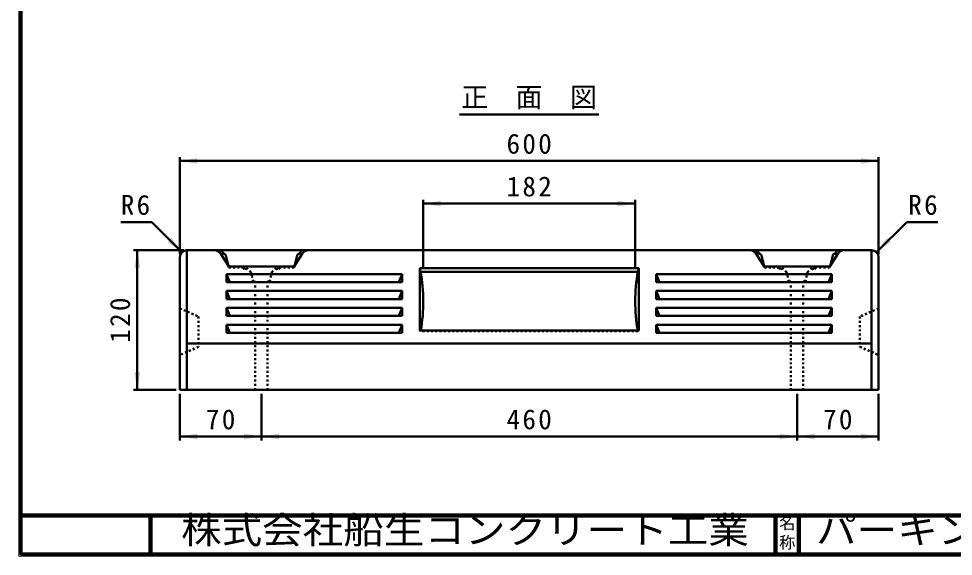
# Model space of a CAD drawing. Units: millimetres, scale not verified. Extents: x 100 to 4105, y 100 to 2870.
# Drawn here: x 100 to 2508, y 100 to 1485 of the extents above; entities that cross this region are included whole.
import ezdxf
from ezdxf.enums import TextEntityAlignment as Align

# ---------------------------------------------------------------- set-up
doc = ezdxf.new("R2010")
doc.units = ezdxf.units.MM
doc.header["$LTSCALE"] = 5
doc.linetypes.add('USER1', pattern=[2.2, 1, -1.2])
doc.layers.add('V-nasSTD', color=7, linetype='Continuous', lineweight=50)
doc.styles.add('ＭＳ ゴシック', font='')
doc.styles.get('ＭＳ ゴシック').set_extended_font_data('MS Gothic')

msp = doc.modelspace()

# ---------------------------------------------------------------- hatches: boundary and pattern name
at = {"layer": 'V-nasSTD'}
for points in [[(560.402, 1126.087), (515.402, 1118.587), (560.402, 1111.087)], [(2270.402, 1111.087), (2315.402, 1118.587), (2270.402, 1126.087)], [(1187.402, 1016.087), (1142.402, 1008.587), (1187.402, 1001.087)], [(1643.402, 1001.087), (1688.402, 1008.587), (1643.402, 1016.087)], [(483.551, 909.832), (520.675, 883.315), (494.158, 920.438)], [(2347.253, 909.832), (2310.13, 883.315), (2336.647, 920.438)], [(397.902, 843.587), (405.402, 888.587), (412.902, 843.587)], [(397.902, 573.587), (405.402, 528.587), (412.902, 573.587)], [(560.402, 416.087), (515.402, 408.587), (560.402, 401.087)], [(680.402, 401.087), (725.402, 408.587), (680.402, 416.087)], [(770.402, 416.087), (725.402, 408.587), (770.402, 401.087)], [(2060.402, 401.087), (2105.402, 408.587), (2060.402, 416.087)], [(2150.402, 416.087), (2105.402, 408.587), (2150.402, 401.087)], [(2270.402, 401.087), (2315.402, 408.587), (2270.402, 416.087)]]:
    msp.add_hatch(color=256, dxfattribs=at).paths.add_polyline_path(points)

# ---------------------------------------------------------------- linework, layer by layer
at = {"layer": 'V-nasSTD', "lineweight": 100}
for p, q in [((105, 2865), (105, 105)), ((105, 205), (4100, 205)), ((440, 205), (440, 105)), ((2050, 205), (2050, 105)), ((2110, 205), (2110, 105)), ((105, 105), (4100, 105))]:
    msp.add_line(p, q, dxfattribs=at)
at = {"layer": 'V-nasSTD'}
for p, q in [((1235.902, 1238.587), (1594.902, 1238.587)), ((515.402, 878.587), (515.402, 1128.587)), ((2315.402, 1118.587), (515.402, 1118.587)), ((2315.402, 878.587), (2315.402, 1128.587)), ((1142.402, 843.587), (1142.402, 1018.587)), ((1688.402, 843.587), (1688.402, 1018.587)), ((1688.402, 1008.587), (1142.402, 1008.587)), ((362.893, 961.097), (442.893, 961.097)), ((520.675, 883.315), (442.893, 961.097)), ((2310.13, 883.315), (2387.912, 961.097)), ((2467.912, 961.097), (2387.912, 961.097)), ((525.402, 888.587), (395.402, 888.587)), ((405.402, 888.587), (405.402, 528.587)), ((515.402, 870.587), (515.402, 528.587)), ((533.402, 888.587), (2297.402, 888.587)), ((533.402, 888.587), (533.402, 528.587)), ((641.002, 846.634), (620.402, 879.634)), ((624.77, 884.532), (625.732, 881.644)), ((633.539, 875.09), (640.419, 847.57)), ((809.802, 846.634), (830.402, 879.634)), ((817.266, 875.09), (810.386, 847.57)), ((826.035, 884.532), (825.072, 881.644)), ((2021.002, 846.634), (2000.402, 879.634)), ((2004.77, 884.532), (2005.732, 881.644)), ((2013.539, 875.09), (2020.419, 847.57)), ((2189.802, 846.634), (2210.402, 879.634)), ((2197.266, 875.09), (2190.386, 847.57)), ((2206.035, 884.532), (2205.072, 881.644)), ((2297.402, 888.587), (2297.402, 528.587)), ((2315.402, 870.587), (2315.402, 528.587)), ((641.002, 846.634), (809.802, 846.634)), ((2189.802, 846.634), (2021.002, 846.634)), ((1088.402, 827.087), (635.402, 827.087)), ((635.402, 827.087), (644.402, 806.087)), ((635.402, 827.087), (635.402, 806.087)), ((1088.402, 827.087), (1079.402, 806.087)), ((1088.402, 827.087), (1088.402, 806.087)), ((1697.402, 842.06), (1133.402, 842.06)), ((1133.402, 842.06), (1133.402, 681.988)), ((1133.402, 842.06), (1133.402, 681.988)), ((1133.402, 842.06), (1135.502, 832.66)), ((1695.302, 832.66), (1135.502, 832.66)), ((1697.402, 842.06), (1695.302, 832.66)), ((1697.402, 842.06), (1697.402, 681.988)), ((1742.402, 827.087), (1742.402, 806.087)), ((1742.402, 827.087), (2195.402, 827.087)), ((1742.402, 827.087), (1751.402, 806.087)), ((2195.402, 827.087), (2186.402, 806.087)), ((2195.402, 827.087), (2195.402, 806.087)), ((1088.402, 806.087), (635.402, 806.087)), ((1742.402, 806.087), (2195.402, 806.087)), ((1088.402, 783.587), (635.402, 783.587)), ((635.402, 783.587), (644.402, 762.587)), ((635.402, 783.587), (635.402, 762.587)), ((1088.402, 783.587), (1079.402, 762.587)), ((1088.402, 783.587), (1088.402, 762.587)), ((1742.402, 783.587), (1742.402, 762.587)), ((1742.402, 783.587), (2195.402, 783.587)), ((1742.402, 783.587), (1751.402, 762.587)), ((2195.402, 783.587), (2186.402, 762.587)), ((2195.402, 783.587), (2195.402, 762.587)), ((1088.402, 762.587), (635.402, 762.587)), ((1742.402, 762.587), (2195.402, 762.587)), ((1088.402, 740.087), (635.402, 740.087)), ((635.402, 740.087), (644.402, 719.087)), ((635.402, 740.087), (635.402, 719.087)), ((1088.402, 740.087), (1079.402, 719.087)), ((1088.402, 740.087), (1088.402, 719.087)), ((1742.402, 740.087), (1742.402, 719.087)), ((1742.402, 740.087), (2195.402, 740.087)), ((1742.402, 740.087), (1751.402, 719.087)), ((2195.402, 740.087), (2186.402, 719.087)), ((2195.402, 740.087), (2195.402, 719.087)), ((1088.402, 719.087), (635.402, 719.087)), ((1742.402, 719.087), (2195.402, 719.087)), ((1088.402, 696.587), (635.402, 696.587)), ((635.402, 696.587), (644.402, 675.587)), ((635.402, 696.587), (635.402, 675.587)), ((1088.402, 675.587), (635.402, 675.587)), ((1088.402, 696.587), (1079.402, 675.587)), ((1088.402, 696.587), (1088.402, 675.587)), ((1697.402, 681.988), (1133.402, 681.988)), ((1742.402, 696.587), (1742.402, 675.587)), ((1742.402, 696.587), (2195.402, 696.587)), ((1742.402, 696.587), (1751.402, 675.587)), ((1742.402, 675.587), (2195.402, 675.587)), ((2195.402, 696.587), (2186.402, 675.587)), ((2195.402, 696.587), (2195.402, 675.587)), ((533.402, 648.587), (2297.402, 648.587)), ((505.402, 528.587), (395.402, 528.587)), ((515.402, 528.587), (2315.402, 528.587)), ((515.402, 518.587), (515.402, 398.587)), ((725.402, 518.587), (725.402, 398.587)), ((2105.402, 518.587), (2105.402, 398.587)), ((2315.402, 518.587), (2315.402, 398.587)), ((725.402, 408.587), (515.402, 408.587)), ((2105.402, 408.587), (725.402, 408.587)), ((2315.402, 408.587), (2105.402, 408.587))]:
    msp.add_line(p, q, dxfattribs=at)
at = {"layer": 'V-nasSTD', "linetype": 'USER1'}
for p, q in [((640.419, 847.57), (641.402, 843.634)), ((641.402, 843.634), (677.402, 843.634)), ((677.402, 843.634), (683.402, 837.634)), ((683.402, 837.634), (686.402, 843.634)), ((698.402, 831.634), (686.402, 843.634)), ((752.402, 831.634), (764.402, 843.634)), ((767.402, 837.634), (764.402, 843.634)), ((773.402, 843.634), (767.402, 837.634)), ((809.402, 843.634), (773.402, 843.634)), ((810.386, 847.57), (809.402, 843.634)), ((2020.419, 847.57), (2021.402, 843.634)), ((2021.402, 843.634), (2057.402, 843.634)), ((2057.402, 843.634), (2063.402, 837.634)), ((2063.402, 837.634), (2066.402, 843.634)), ((2078.402, 831.634), (2066.402, 843.634)), ((2132.442, 831.634), (2144.442, 843.634)), ((2147.442, 837.634), (2144.442, 843.634)), ((2153.442, 843.634), (2147.442, 837.634)), ((2189.402, 843.634), (2153.402, 843.634)), ((2190.386, 847.57), (2189.402, 843.634)), ((704.402, 807.634), (698.402, 831.634)), ((746.402, 807.634), (752.402, 831.634)), ((2084.402, 807.634), (2078.402, 831.634)), ((2126.402, 807.634), (2132.402, 831.634)), ((709.652, 807.634), (704.402, 807.634)), ((709.652, 528.587), (709.652, 807.634)), ((741.152, 807.634), (746.402, 807.634)), ((741.152, 528.587), (741.152, 807.634)), ((2089.652, 807.634), (2084.402, 807.634)), ((2089.652, 528.587), (2089.652, 807.634)), ((2121.152, 807.634), (2126.402, 807.634)), ((2121.152, 528.587), (2121.152, 807.634)), ((515.402, 738.587), (563.402, 717.587)), ((2315.402, 738.587), (2267.402, 717.587)), ((563.402, 717.587), (563.402, 639.587)), ((2267.402, 717.587), (2267.402, 639.587)), ((1133.402, 681.988), (1135.502, 679.85)), ((1135.888, 681.988), (1135.502, 679.85)), ((1695.302, 679.85), (1135.502, 679.85)), ((1694.916, 681.988), (1695.302, 679.85)), ((1697.402, 681.988), (1695.302, 679.85)), ((563.402, 639.587), (515.402, 618.587)), ((2267.402, 639.587), (2315.402, 618.587))]:
    msp.add_line(p, q, dxfattribs=at)
at = {"layer": 'V-nasSTD', "lineweight": 13}
msp.add_lwpolyline([(100, 100), (100, 2870), (4105, 2870), (4105, 100)], close=True, dxfattribs=at)
at = {"layer": 'V-nasSTD'}
for centre, radius, start, end in [((533.402, 870.587), 18, 90, 180), ((602.558, 866.445), 22.19, 36.46849, 86.25019), ((619.078, 882.634), 6, 18.43495, 82.8267), ((628.578, 882.593), 3, 198.43495, 264.51232), ((627.718, 873.634), 6, 14.03624, 84.51232), ((823.087, 873.634), 6, 95.48768, 165.96376), ((822.226, 882.593), 3, 275.48768, 341.56505), ((831.727, 882.634), 6, 97.1733, 161.56505), ((848.247, 866.445), 22.19, 93.74981, 143.53151), ((1982.558, 866.445), 22.19, 36.46849, 86.25019), ((1999.078, 882.634), 6, 18.43495, 82.8267), ((2008.578, 882.593), 3, 198.43495, 264.51232), ((2007.718, 873.634), 6, 14.03624, 84.51232), ((2203.087, 873.634), 6, 95.48768, 165.96376), ((2202.226, 882.593), 3, 275.48768, 341.56505), ((2211.727, 882.634), 6, 97.1733, 161.56505), ((2228.247, 866.445), 22.19, 93.74981, 143.53151), ((2297.402, 870.587), 18, 0, 90), ((718.345, 756.255), 424.097, 349.91454, 10.379), ((2112.46, 756.255), 424.097, 169.621, 190.08546)]:
    msp.add_arc(centre, radius, start, end, dxfattribs=at)

# ---------------------------------------------------------------- texts
at = {"layer": 'V-nasSTD', "style": 'ＭＳ ゴシック'}
for s, height, p in [('正\u3000面\u3000図', 51.32, (1239.902, 1308.587)), ('名', 30.79, (2058.982, 200.999)), ('称', 30.79, (2058.976, 151.01))]:
    msp.add_text(s, height=height, dxfattribs=at).set_placement(p, align=Align.TOP_LEFT)
at = {"layer": 'V-nasSTD', "style": 'ＭＳ ゴシック', "width": 1.1}
for s, p in [('株式会社船生コンクリート工業', (518.279, 202.55)), ('パーキングブロック', (2154.5, 202.47))]:
    msp.add_text(s, height=69.65, dxfattribs=at).set_placement(p, align=Align.TOP_LEFT)
at = {"layer": 'V-nasSTD', "char_height": 51.32, "attachment_point": 1, "style": 'ＭＳ ゴシック'}
for s, insert in [('\\T1.17;600', (1356.902, 1188.587)), ('\\T1.17;182', (1356.902, 1078.587)), ('\\T1.17;R6', (362.893, 1031.097)), ('\\T1.17;R6', (2391.912, 1031.097)), ('\\T1.17;70', (582.402, 478.587)), ('\\T1.17;460', (1356.902, 478.587)), ('\\T1.17;70', (2172.402, 478.587))]:
    msp.add_mtext(s, dxfattribs=dict(at, insert=insert))
at = {"layer": 'V-nasSTD', "insert": (335.402, 650.087), "char_height": 51.32, "attachment_point": 1, "rotation": 90, "style": 'ＭＳ ゴシック'}
msp.add_mtext('\\T1.17;120', dxfattribs=at)

doc.saveas('drawing.dxf')
